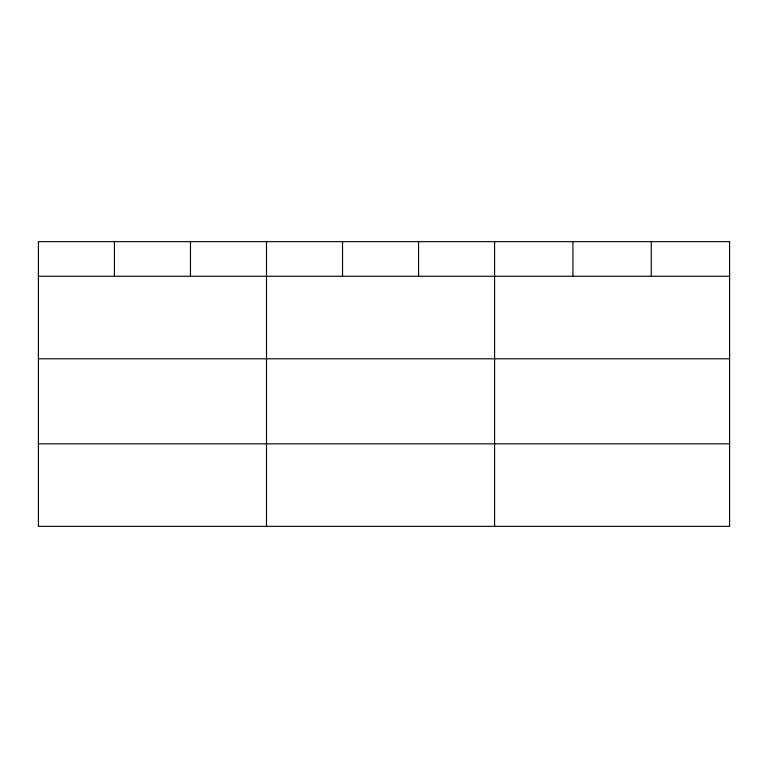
<?xml version="1.0" encoding="UTF-8"?>
<svg xmlns="http://www.w3.org/2000/svg" width="768" height="768" viewBox="0 0 768 768"><rect width="100%" height="100%" fill="white"/><g stroke="black" fill="none" stroke-linecap="round" stroke-linejoin="round"><path stroke-width="1.15" d="M38.4 276.259L729.6 276.259M38.4 358.79L729.6 358.79M38.4 443.827L729.6 443.827M651.264 241.651L651.264 276.259M572.928 241.651L572.928 276.259M494.592 241.651L494.592 526.349M418.56 241.651L418.56 276.259M342.528 241.651L342.528 276.259M266.496 241.651L266.496 526.349M190.464 241.651L190.464 276.259M114.432 241.651L114.432 276.259M729.6 241.651L38.4 241.651L38.4 526.349L729.6 526.349L729.6 241.651"/></g></svg>
